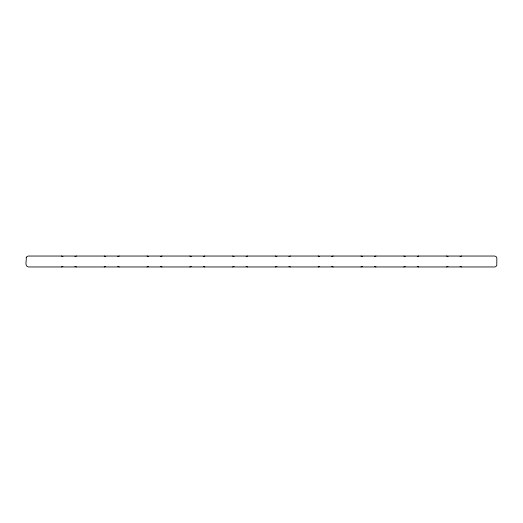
<?xml version="1.0" encoding="UTF-8"?>
<svg xmlns="http://www.w3.org/2000/svg" width="523" height="523" viewBox="0 0 523 523"><rect width="100%" height="100%" fill="white"/><g stroke="black" fill="none" stroke-linecap="round" stroke-linejoin="round"><path stroke-width="0.78" d="M374.461 256.675L375.972 256.041M362.498 266.331L360.988 266.959M74.913 256.675L76.423 256.041M105.757 266.331L104.247 266.959M160.496 256.675L162.012 256.041M234.127 266.331L232.611 266.959M288.873 256.675L290.383 256.041M319.71 266.331L318.2 266.959M448.087 266.331L446.57 266.959M62.963 266.331L61.453 266.959M203.29 256.675L204.8 256.041M191.34 266.331L189.829 266.959M246.078 256.675L247.595 256.041M276.922 266.331L275.405 266.959M331.66 256.675L333.171 256.041M417.243 256.675L418.753 256.041M405.292 266.331L403.782 266.959M117.701 256.675L119.218 256.041M148.552 266.331L147.028 266.959M460.031 256.675L461.554 256.041M461.554 266.959L460.031 266.331M247.595 266.959L246.078 266.331M162.012 266.959L160.496 266.331M119.218 266.959L117.701 266.331M418.753 266.959L417.243 266.331M375.972 266.959L374.461 266.331M333.171 266.959L331.66 266.331M290.383 266.959L288.873 266.331M204.8 266.959L203.29 266.331M76.423 266.959L74.913 266.331M147.028 256.041L148.552 256.675M446.57 256.041L448.087 256.675M403.782 256.041L405.292 256.675M360.988 256.041L362.498 256.675M318.2 256.041L319.71 256.675M275.405 256.041L276.922 256.675M232.611 256.041L234.127 256.675M189.829 256.041L191.34 256.675M104.247 256.041L105.757 256.675M61.453 256.041L62.963 256.675M26.222 257.63C26.856 260.245 24.169 266.24 28.288 266.959L494.712 266.959L495.784 266.671L496.778 265.37L496.85 258.185L496.222 256.675L494.712 256.041L28.288 256.041L26.778 256.675L26.222 257.63"/></g></svg>
